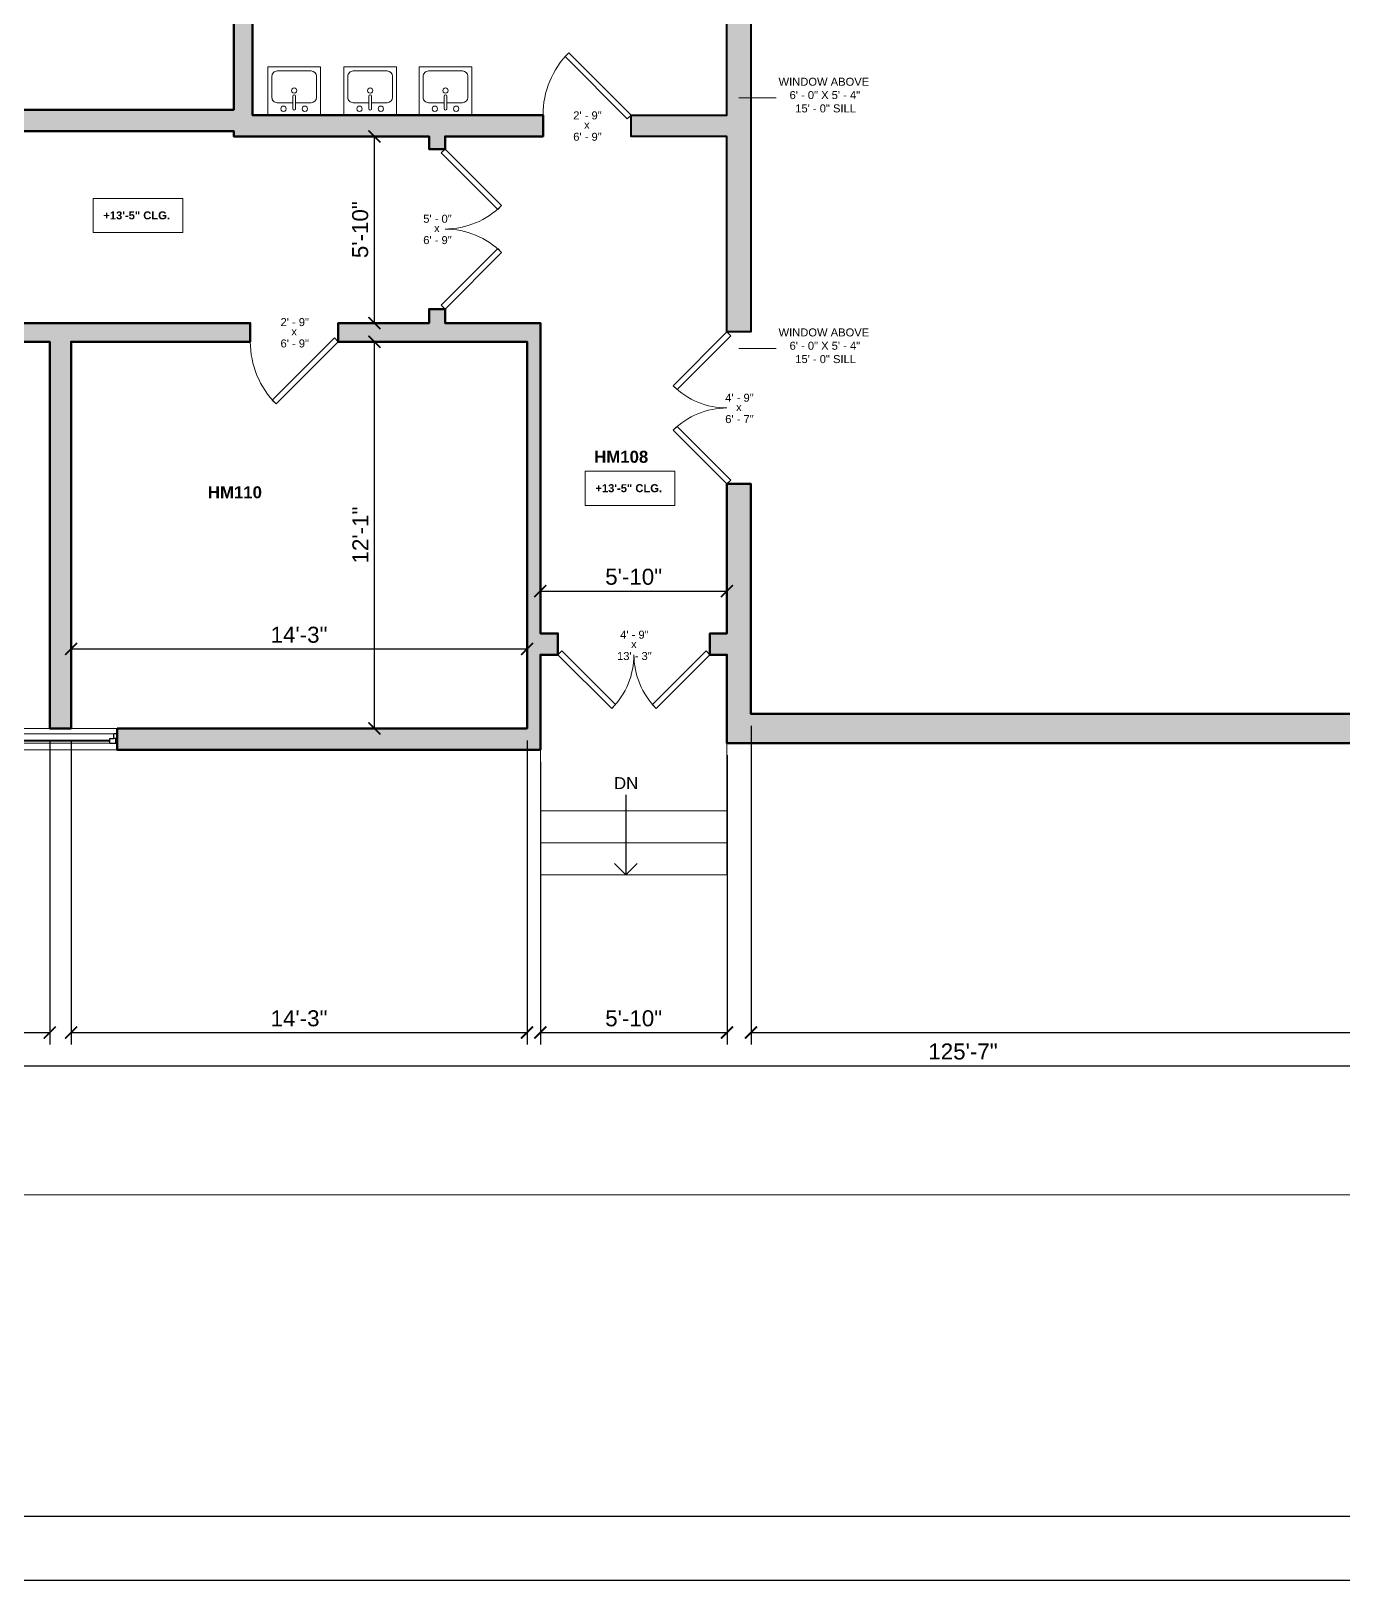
# Model space of a CAD drawing. Header units: inches. Extents: x -2078 to 106214, y -964 to 6385.
# Drawn here: x 73226 to 73718, y 2929 to 3510 of the extents above; entities that cross this region are included whole.
import ezdxf

# ---------------------------------------------------------------- set-up
doc = ezdxf.new("R2010")
doc.units = ezdxf.units.IN
doc.header["$MEASUREMENT"] = 0
for name, color, linetype, lineweight in [('A-ANNO', 2, 'Continuous', 5), ('A-ANNO-DIMS', 1, 'Continuous', 9), ('A-DETAIL-2', 20, 'Continuous', 25), ('A-DOOR', 1, 'Continuous', 18), ('A-FIXT', 150, 'Continuous', 9), ('A-FLOR', 6, 'Continuous', 18), ('A-GLAZ', 2, 'Continuous', 30), ('A-WALL', 3, 'Continuous', 40), ('A-WINDOWS', 2, 'Continuous', 18)]:
    doc.layers.add(name, color=color, linetype=linetype, lineweight=lineweight)
doc.layers.add('A-HATCH', color=9, linetype='Continuous')
doc.layers.add('A-TB', color=7, linetype='Continuous')
doc.styles.add('Arial', font='arial.ttf')
doc.styles.add('Arial_1', font='arial.ttf', dxfattribs={"height": 0.0625})
doc.styles.add('Arial_2', font='arial.ttf', dxfattribs={"height": 3})
doc.styles.add('Arial_B', font='arialbd.ttf', dxfattribs={"height": 4.5})
doc.styles.add('Arial_B_1', font='arialbd.ttf', dxfattribs={"height": 3})
doc.styles.add('JC', font='arial.ttf', dxfattribs={"height": 0.125})
doc.dimstyles.new('JC-DIMS', dxfattribs={"dimtxt": 0.125, "dimasz": 0.09375, "dimexe": 0.09375, "dimexo": 0.09375, "dimgap": 0.046875, "dimtad": 1, "dimdec": 1, "dimzin": 0, "dimdsep": 46, "dimlunit": 4, "dimtxsty": 'JC', "dimblk": 'ARCHTICK', "dimcen": 0.09, "dimclrd": 1, "dimclre": 1, "dimclrt": 256, "dimadec": 0, "dimazin": 0, "dimtfac": 1, "dimtdec": 1, "dimtofl": 0, "dimtmove": 1, "dimatfit": 3, "dimfxl": 1, "dimtolj": 1, "dimtzin": 0, "dimarcsym": 0})

# ---------------------------------------------------------------- blocks, each defined once
blk = doc.blocks.new('JC_DOUBLE DOOR - DOUBLE DOOR-1454685-EXISTING FLOOR PLAN _HAMILTON GYM_')
at = {"layer": 'A-DOOR', "lineweight": 30}
for p, q in [((-28.5, 4), (-8.35, 24.15)), ((-8.35, 24.15), (-6.93, 22.74)), ((8.35, 24.15), (6.93, 22.74)), ((28.5, 4), (8.35, 24.15)), ((-6.93, 22.74), (-27.09, 2.59)), ((6.93, 22.74), (27.09, 2.59)), ((-27.09, 2.59), (-28.5, 4)), ((27.09, 2.59), (28.5, 4))]:
    blk.add_line(p, q, dxfattribs=at)
at = {"layer": 'A-DOOR', "lineweight": 9}
for centre, start, end in [((-28.5, 4), 360, 45), ((28.5, 4), 135, 180)]:
    blk.add_arc(centre, 28.5, start, end, dxfattribs=at)
blk = doc.blocks.new('JC_DOUBLE DOOR - DOUBLE DOOR-1488178-EXISTING FLOOR PLAN _HAMILTON GYM_')
at = {"layer": 'A-DOOR', "lineweight": 30}
for p, q in [((-28.5, 4.5), (-8.35, 24.65)), ((-6.93, 23.24), (-27.09, 3.09)), ((-8.35, 24.65), (-6.93, 23.24)), ((8.35, 24.65), (6.93, 23.24)), ((6.93, 23.24), (27.09, 3.09)), ((28.5, 4.5), (8.35, 24.65)), ((-27.09, 3.09), (-28.5, 4.5)), ((27.09, 3.09), (28.5, 4.5))]:
    blk.add_line(p, q, dxfattribs=at)
at = {"layer": 'A-DOOR', "lineweight": 9}
for centre, start, end in [((-28.5, 4.5), 360, 45), ((28.5, 4.5), 135, 180)]:
    blk.add_arc(centre, 28.5, start, end, dxfattribs=at)
blk = doc.blocks.new('JC_DOOR_SINGLE PANEL - SINGLE DOOR-1455489-EXISTING FLOOR PLAN _HAMILTON GYM_')
at = {"layer": 'A-DOOR', "lineweight": 30}
for p, q in [((-8.25, -25.42), (15.09, -2.09)), ((16.5, -3.5), (-6.83, -26.83)), ((15.09, -2.09), (16.5, -3.5)), ((-6.83, -26.83), (-8.25, -25.42))]:
    blk.add_line(p, q, dxfattribs=at)
at = {"layer": 'A-DOOR', "lineweight": 9}
blk.add_arc((16.5, -3.5), 33, 180, 225, dxfattribs=at)
blk = doc.blocks.new('JC_DOOR_SINGLE PANEL - SINGLE DOOR-1455605-EXISTING FLOOR PLAN _HAMILTON GYM_')
at = {"layer": 'A-DOOR', "lineweight": 30}
for p, q in [((-6.83, 27.33), (-8.25, 25.92)), ((-8.25, 25.92), (15.09, 2.59)), ((16.5, 4), (-6.83, 27.33)), ((15.09, 2.59), (16.5, 4))]:
    blk.add_line(p, q, dxfattribs=at)
at = {"layer": 'A-DOOR', "lineweight": 9}
blk.add_arc((16.5, 4), 33, 135, 180, dxfattribs=at)
blk = doc.blocks.new('JC_DOUBLE DOOR - DOUBLE DOOR-1471685-EXISTING FLOOR PLAN _HAMILTON GYM_')
at = {"layer": 'A-DOOR', "lineweight": 30}
for p, q in [((-30, 3), (-8.79, 24.21)), ((-8.79, 24.21), (-7.37, 22.8)), ((8.79, 24.21), (7.37, 22.8)), ((30, 3), (8.79, 24.21)), ((-7.37, 22.8), (-28.59, 1.59)), ((7.37, 22.8), (28.59, 1.59)), ((-28.59, 1.59), (-30, 3)), ((28.59, 1.59), (30, 3))]:
    blk.add_line(p, q, dxfattribs=at)
at = {"layer": 'A-DOOR', "lineweight": 9}
for centre, start, end in [((-30, 3), 360, 45), ((30, 3), 135, 180)]:
    blk.add_arc(centre, 30, start, end, dxfattribs=at)
blk = doc.blocks.new('JC_KITCHEN SINK - SINK-V3-EXISTING FLOOR PLAN _HAMILTON GYM_')
at = {"layer": 'A-FIXT'}
for p, q in [((10.48, 9.04), (-9.25, 9.04)), ((-9.25, 9.04), (-9.25, -8.86)), ((0.12, 6.79), (0.12, 2.09)), ((1.12, 6.79), (1.12, 2.09)), ((10.48, -8.86), (10.48, 9.04)), ((-7.75, 2.54), (-7.75, -5.36)), ((0.12, 4.54), (-5.75, 4.54)), ((6.98, 4.54), (1.12, 4.54)), ((8.98, -5.36), (8.98, 2.54)), ((-9.25, -8.86), (10.48, -8.86)), ((-5.75, -7.36), (6.98, -7.36))]:
    blk.add_line(p, q, dxfattribs=at)
for centre, radius, start, end in [((-3.38, 6.79), 1, 360, 180), ((-3.38, 6.79), 1, 180, 0), ((0.62, 6.79), 0.5, 360, 180), ((4.62, 6.79), 1, 360, 180), ((4.62, 6.79), 1, 180, 360), ((-5.75, 2.54), 2, 90, 180), ((0.62, 0), 1, 360, 180), ((0.62, 0), 1, 180, 0), ((0.62, 2.09), 0.5, 180, 0), ((6.98, 2.54), 2, 360, 90), ((-5.75, -5.36), 2, 180, 270), ((6.98, -5.36), 2, 270, 0)]:
    blk.add_arc(centre, radius, start, end, dxfattribs=at)
blk = doc.blocks.new('JC_FIXED WINDOW - MUNTIN - FIXED WINDOW-1485963-EXISTING FLOOR PLAN _HAMILTON GYM_')
at = {"layer": 'A-GLAZ'}
for p, q in [((-22.5, 4), (-22.5, -4)), ((-19.75, 1.5), (-22.5, 1.5)), ((-22, 1.5), (-22, -0.25)), ((-19.75, 1.5), (-19.75, -0.25)), ((19.75, 1.5), (22.5, 1.5)), ((19.75, 1.5), (19.75, -0.25)), ((22, 1.5), (22, -0.25)), ((22.5, 4), (22.5, -4)), ((-22.5, -2), (-21.25, -2)), ((-22, -0.25), (-21.25, -0.25)), ((-19.75, -0.25), (-21.25, -0.25)), ((-21.25, -0.25), (-21.25, -2)), ((19.75, -0.25), (22, -0.25)), ((21.25, -0.25), (21.25, -2)), ((21.25, -2), (22.5, -2))]:
    blk.add_line(p, q, dxfattribs=at)
at = {"layer": 'A-GLAZ', "lineweight": 9}
for p, q in [((19.75, 1.5), (-19.75, 1.5)), ((21.25, -2), (-21.25, -2))]:
    blk.add_line(p, q, dxfattribs=at)
at = {"layer": 'A-GLAZ', "lineweight": 40}
blk.add_line((-19.75, 0.625), (19.75, 0.625), dxfattribs=at)
at = {"layer": 'A-WINDOWS'}
for p, q in [((22.5, 4), (-22.5, 4)), ((-22.5, -4), (22.5, -4))]:
    blk.add_line(p, q, dxfattribs=at)
blk = doc.blocks.new('_ArchTick')
at = {"color": 0, "linetype": 'ByBlock', "const_width": 0.15}
blk.add_lwpolyline([(-0.5, -0.5), (0.5, 0.5)], dxfattribs=at)
blk = doc.blocks.new('*D2757')
at = {"layer": 'A-ANNO-DIMS', "color": 1, "lineweight": -2, "transparency": 16777216}
for p, q in [((73416.86, 3299.51), (73486.86, 3299.51)), ((73416.86, 3299.25), (73416.86, 3295.01)), ((73486.86, 3299.25), (73486.86, 3295.01))]:
    blk.add_line(p, q, dxfattribs=at)
at = {"layer": 'Defpoints', "color": 0, "transparency": 16777216}
for p in [(73416.86, 3303.75), (73486.86, 3303.75), (73486.86, 3299.51)]:
    blk.add_point(p, dxfattribs=at)
at = {"layer": 'A-ANNO-DIMS', "color": 1, "lineweight": -2, "transparency": 16777216, "xscale": 4.5, "yscale": 4.5, "zscale": 4.5, "rotation": 180}
blk.add_blockref('_ArchTick', (73416.86, 3299.51), dxfattribs=at)
at = {"layer": 'A-ANNO-DIMS', "color": 1, "lineweight": -2, "transparency": 16777216, "xscale": 4.5, "yscale": 4.5, "zscale": 4.5}
blk.add_blockref('_ArchTick', (73486.86, 3299.51), dxfattribs=at)
at = {"layer": 'A-ANNO-DIMS', "color": 2, "transparency": 16777216, "insert": (73451.86, 3304.82), "char_height": 6, "width": 0.4874, "attachment_point": 5, "style": 'JC'}
blk.add_mtext('\\A1;5\'-10"', dxfattribs=at)
blk = doc.blocks.new('JC- existing door Tag_quad - JC- existing door Tag_quad-839775-EXISTING FLOOR PLAN _HAMILTON GYM_')
at = {"layer": 'A-ANNO', "insert": (-0.023, 0.038), "char_height": 0.0625, "width": 0.0505, "attachment_point": 1, "style": 'Arial_1', "bg_fill": 3, "box_fill_scale": 1.25, "bg_fill_color": 256, "bg_fill_true_color": 13158600, "bg_fill_transparency": 0}
blk.add_mtext('x', dxfattribs=at)
blk = doc.blocks.new('*D2759')
at = {"layer": 'A-ANNO-DIMS', "color": 1, "lineweight": -2, "transparency": 16777216}
for p, q in [((73354.62, 3248), (73354.62, 3393)), ((73354.88, 3393), (73359.12, 3393)), ((73354.88, 3248), (73359.12, 3248))]:
    blk.add_line(p, q, dxfattribs=at)
at = {"layer": 'Defpoints', "color": 0, "transparency": 16777216}
for p in [(73350.38, 3393), (73354.62, 3393), (73350.38, 3248)]:
    blk.add_point(p, dxfattribs=at)
at = {"layer": 'A-ANNO-DIMS', "color": 1, "lineweight": -2, "transparency": 16777216, "xscale": 4.5, "yscale": 4.5, "zscale": 4.5}
for p, rotation in [((73354.62, 3393), 90), ((73354.62, 3248), 270)]:
    blk.add_blockref('_ArchTick', p, dxfattribs=dict(at, rotation=rotation))
at = {"layer": 'A-ANNO-DIMS', "color": 2, "transparency": 16777216, "insert": (73349.36, 3320.5), "char_height": 6, "width": 0.4874, "attachment_point": 5, "rotation": 90, "style": 'JC'}
blk.add_mtext('\\A1;12\'-1"', dxfattribs=at)
blk = doc.blocks.new('*D2760')
at = {"layer": 'A-ANNO-DIMS', "color": 1, "lineweight": -2, "transparency": 16777216}
for p, q in [((73354.62, 3400), (73354.62, 3470)), ((73354.88, 3470), (73359.12, 3470)), ((73354.88, 3400), (73359.12, 3400))]:
    blk.add_line(p, q, dxfattribs=at)
at = {"layer": 'Defpoints', "color": 0, "transparency": 16777216}
for p in [(73350.38, 3470), (73354.62, 3470), (73350.38, 3400)]:
    blk.add_point(p, dxfattribs=at)
at = {"layer": 'A-ANNO-DIMS', "color": 1, "lineweight": -2, "transparency": 16777216, "xscale": 4.5, "yscale": 4.5, "zscale": 4.5}
for p, rotation in [((73354.62, 3470), 90), ((73354.62, 3400), 270)]:
    blk.add_blockref('_ArchTick', p, dxfattribs=dict(at, rotation=rotation))
at = {"layer": 'A-ANNO-DIMS', "color": 2, "transparency": 16777216, "insert": (73349.31, 3435), "char_height": 6, "width": 0.4874, "attachment_point": 5, "rotation": 90, "style": 'JC'}
blk.add_mtext('\\A1;5\'-10"', dxfattribs=at)
blk = doc.blocks.new('*D2755')
at = {"layer": 'A-ANNO-DIMS', "color": 1, "lineweight": -2, "transparency": 16777216}
for p, q in [((73495.86, 3248.9), (73495.86, 3129.44)), ((74199.61, 3248.9), (74199.61, 3129.44)), ((73495.86, 3133.94), (74199.61, 3133.94))]:
    blk.add_line(p, q, dxfattribs=at)
at = {"layer": 'Defpoints', "color": 0, "transparency": 16777216}
for p in [(73495.86, 3253.4), (74199.61, 3253.4), (74199.61, 3133.94)]:
    blk.add_point(p, dxfattribs=at)
at = {"layer": 'A-ANNO-DIMS', "color": 1, "lineweight": -2, "transparency": 16777216, "xscale": 4.5, "yscale": 4.5, "zscale": 4.5, "rotation": 180}
blk.add_blockref('_ArchTick', (73495.86, 3133.94), dxfattribs=at)
at = {"layer": 'A-ANNO-DIMS', "color": 1, "lineweight": -2, "transparency": 16777216, "xscale": 4.5, "yscale": 4.5, "zscale": 4.5}
blk.add_blockref('_ArchTick', (74199.61, 3133.94), dxfattribs=at)
at = {"layer": 'A-ANNO-DIMS', "color": 2, "transparency": 16777216, "insert": (73847.73, 3139.25), "char_height": 6, "width": 0.4874, "attachment_point": 5, "style": 'JC'}
blk.add_mtext('\\A1;58\'-8"', dxfattribs=at)
blk = doc.blocks.new('*D2756')
at = {"layer": 'A-ANNO-DIMS', "color": 1, "lineweight": -2, "transparency": 16777216}
for p, q in [((73416.86, 3235.5), (73416.86, 3129.44)), ((73486.86, 3237.9), (73486.86, 3129.44)), ((73416.86, 3133.94), (73486.86, 3133.94))]:
    blk.add_line(p, q, dxfattribs=at)
at = {"layer": 'Defpoints', "color": 0, "transparency": 16777216}
for p in [(73486.86, 3242.4), (73416.86, 3240), (73486.86, 3133.94)]:
    blk.add_point(p, dxfattribs=at)
at = {"layer": 'A-ANNO-DIMS', "color": 1, "lineweight": -2, "transparency": 16777216, "xscale": 4.5, "yscale": 4.5, "zscale": 4.5, "rotation": 180}
blk.add_blockref('_ArchTick', (73416.86, 3133.94), dxfattribs=at)
at = {"layer": 'A-ANNO-DIMS', "color": 1, "lineweight": -2, "transparency": 16777216, "xscale": 4.5, "yscale": 4.5, "zscale": 4.5}
blk.add_blockref('_ArchTick', (73486.86, 3133.94), dxfattribs=at)
at = {"layer": 'A-ANNO-DIMS', "color": 2, "transparency": 16777216, "insert": (73451.86, 3139.25), "char_height": 6, "width": 0.4874, "attachment_point": 5, "style": 'JC'}
blk.add_mtext('\\A1;5\'-10"', dxfattribs=at)
blk = doc.blocks.new('*D2726')
at = {"layer": 'A-ANNO-DIMS', "color": 1, "lineweight": -2, "transparency": 16777216}
for p, q in [((73240.86, 3243.5), (73240.86, 3129.44)), ((73411.86, 3243.5), (73411.86, 3129.44)), ((73240.86, 3133.94), (73411.86, 3133.94))]:
    blk.add_line(p, q, dxfattribs=at)
at = {"layer": 'Defpoints', "color": 0, "transparency": 16777216}
for p in [(73240.86, 3248), (73411.86, 3248), (73411.86, 3133.94)]:
    blk.add_point(p, dxfattribs=at)
at = {"layer": 'A-ANNO-DIMS', "color": 1, "lineweight": -2, "transparency": 16777216, "xscale": 4.5, "yscale": 4.5, "zscale": 4.5, "rotation": 180}
blk.add_blockref('_ArchTick', (73240.86, 3133.94), dxfattribs=at)
at = {"layer": 'A-ANNO-DIMS', "color": 1, "lineweight": -2, "transparency": 16777216, "xscale": 4.5, "yscale": 4.5, "zscale": 4.5}
blk.add_blockref('_ArchTick', (73411.86, 3133.94), dxfattribs=at)
at = {"layer": 'A-ANNO-DIMS', "color": 2, "transparency": 16777216, "insert": (73326.36, 3139.25), "char_height": 6, "width": 0.4874, "attachment_point": 5, "style": 'JC'}
blk.add_mtext('\\A1;14\'-3"', dxfattribs=at)
blk = doc.blocks.new('*D2727')
at = {"layer": 'A-ANNO-DIMS', "color": 1, "lineweight": -2, "transparency": 16777216}
for p, q in [((73125.86, 3395.5), (73125.86, 3129.44)), ((73232.86, 3243.5), (73232.86, 3129.44)), ((73125.86, 3133.94), (73232.86, 3133.94))]:
    blk.add_line(p, q, dxfattribs=at)
at = {"layer": 'Defpoints', "color": 0, "transparency": 16777216}
for p in [(73125.86, 3400), (73232.86, 3248), (73232.86, 3133.94)]:
    blk.add_point(p, dxfattribs=at)
at = {"layer": 'A-ANNO-DIMS', "color": 1, "lineweight": -2, "transparency": 16777216, "xscale": 4.5, "yscale": 4.5, "zscale": 4.5, "rotation": 180}
blk.add_blockref('_ArchTick', (73125.86, 3133.94), dxfattribs=at)
at = {"layer": 'A-ANNO-DIMS', "color": 1, "lineweight": -2, "transparency": 16777216, "xscale": 4.5, "yscale": 4.5, "zscale": 4.5}
blk.add_blockref('_ArchTick', (73232.86, 3133.94), dxfattribs=at)
at = {"layer": 'A-ANNO-DIMS', "color": 2, "transparency": 16777216, "insert": (73179.36, 3139.25), "char_height": 6, "width": 0.4874, "attachment_point": 5, "style": 'JC'}
blk.add_mtext('\\A1;8\'-11"', dxfattribs=at)
blk = doc.blocks.new('*D2728')
at = {"layer": 'A-ANNO-DIMS', "color": 1, "lineweight": -2, "transparency": 16777216}
for p, q in [((74328.86, 3251.65), (74328.86, 3116.99)), ((72821.86, 3235.5), (72821.86, 3116.99)), ((72821.86, 3121.49), (74328.86, 3121.49))]:
    blk.add_line(p, q, dxfattribs=at)
at = {"layer": 'Defpoints', "color": 0, "transparency": 16777216}
for p in [(74328.86, 3256.15), (72821.86, 3240), (74328.86, 3121.49)]:
    blk.add_point(p, dxfattribs=at)
at = {"layer": 'A-ANNO-DIMS', "color": 1, "lineweight": -2, "transparency": 16777216, "xscale": 4.5, "yscale": 4.5, "zscale": 4.5, "rotation": 180}
blk.add_blockref('_ArchTick', (72821.86, 3121.49), dxfattribs=at)
at = {"layer": 'A-ANNO-DIMS', "color": 1, "lineweight": -2, "transparency": 16777216, "xscale": 4.5, "yscale": 4.5, "zscale": 4.5}
blk.add_blockref('_ArchTick', (74328.86, 3121.49), dxfattribs=at)
at = {"layer": 'A-ANNO-DIMS', "color": 2, "transparency": 16777216, "insert": (73575.36, 3126.8), "char_height": 6, "width": 0.5739, "attachment_point": 5, "style": 'JC'}
blk.add_mtext('\\A1;125\'-7"', dxfattribs=at)
blk = doc.blocks.new('*D2737')
at = {"layer": 'A-ANNO-DIMS', "color": 1, "lineweight": -2, "transparency": 16777216}
for p, q in [((73240.86, 3277.77), (73411.86, 3277.77)), ((73240.86, 3277.51), (73240.86, 3273.27)), ((73411.86, 3277.51), (73411.86, 3273.27))]:
    blk.add_line(p, q, dxfattribs=at)
at = {"layer": 'Defpoints', "color": 0, "transparency": 16777216}
for p in [(73240.86, 3282.01), (73411.86, 3282.01), (73411.86, 3277.77)]:
    blk.add_point(p, dxfattribs=at)
at = {"layer": 'A-ANNO-DIMS', "color": 1, "lineweight": -2, "transparency": 16777216, "xscale": 4.5, "yscale": 4.5, "zscale": 4.5, "rotation": 180}
blk.add_blockref('_ArchTick', (73240.86, 3277.77), dxfattribs=at)
at = {"layer": 'A-ANNO-DIMS', "color": 1, "lineweight": -2, "transparency": 16777216, "xscale": 4.5, "yscale": 4.5, "zscale": 4.5}
blk.add_blockref('_ArchTick', (73411.86, 3277.77), dxfattribs=at)
at = {"layer": 'A-ANNO-DIMS', "color": 2, "transparency": 16777216, "insert": (73326.36, 3283.08), "char_height": 6, "width": 0.4874, "attachment_point": 5, "style": 'JC'}
blk.add_mtext('\\A1;14\'-3"', dxfattribs=at)
blk = doc.blocks.new('JC_TB_48x36 - JC_TB_4836-1441736-Floor Plans')
at = {"layer": 'A-TB'}
for p, q in [((0.747, -11.488), (47.497, -11.488)), ((-0.003, -11.988), (47.997, -11.988))]:
    blk.add_line(p, q, dxfattribs=at)

msp = doc.modelspace()

# ---------------------------------------------------------------- linework, layer by layer
at = {"layer": 'A-ANNO', "lineweight": 9}
for p, q in [((73505.318, 3484.484), (73491.318, 3484.484)), ((73505.318, 3390.484), (73491.318, 3390.484))]:
    msp.add_line(p, q, dxfattribs=at)
at = {"layer": 'A-ANNO', "flags": 128}
for points in [[(73249.127, 3446.704), (73282.81, 3446.704), (73282.81, 3433.902), (73249.127, 3433.902)], [(73433.671, 3344.409), (73467.355, 3344.409), (73467.355, 3331.608), (73433.671, 3331.608)]]:
    msp.add_lwpolyline(points, close=True, dxfattribs=at)
at = {"layer": 'A-DETAIL-2'}
for p, q in [((73448.942, 3223.053), (73448.942, 3193.055)), ((73448.942, 3193.055), (73444.699, 3197.298)), ((73448.942, 3193.055), (73453.184, 3197.298))]:
    msp.add_line(p, q, dxfattribs=at)
at = {"layer": 'A-FLOR'}
for p, q in [((73486.858, 3193.055), (73486.858, 3242.401)), ((73416.858, 3240.001), (73416.858, 3193.055)), ((73416.858, 3217.146), (73486.858, 3217.146)), ((73416.858, 3205.055), (73486.858, 3205.055)), ((73416.858, 3193.055), (73486.858, 3193.055))]:
    msp.add_line(p, q, dxfattribs=at)

# ---------------------------------------------------------------- block references
at = {"layer": 'A-FIXT', "rotation": 180}
for p in [(73325.166, 3487.146), (73353.666, 3487.146), (73381.916, 3487.146)]:
    msp.add_blockref('JC_KITCHEN SINK - SINK-V3-EXISTING FLOOR PLAN _HAMILTON GYM_', p, dxfattribs=at)
at = {"layer": 'A-WINDOWS', "rotation": 180}
msp.add_blockref('JC_FIXED WINDOW - MUNTIN - FIXED WINDOW-1485963-EXISTING FLOOR PLAN _HAMILTON GYM_', (73235.608, 3244.001), dxfattribs=at)

# ---------------------------------------------------------------- texts
at = {"layer": 'A-ANNO', "attachment_point": 1}
for s, insert, char_height, width, style in [('WINDOW ABOVE', (73506.195, 3491.976), 3, 43.4805, 'Arial_2'), ('6\' - 0" X 5\' - 4"', (73510.32, 3486.976), 3, 33.4815, 'Arial_2'), ('15\' - 0" SILL', (73512.445, 3481.976), 3, 28.482, 'Arial_2'), ('+13\'-5" CLG.', (73252.967, 3441.864), 3, 31.3605, 'Arial_B_1'), ('WINDOW ABOVE', (73506.195, 3397.976), 3, 43.4805, 'Arial_2'), ('6\' - 0" X 5\' - 4"', (73510.32, 3392.976), 3, 33.4815, 'Arial_2'), ('15\' - 0" SILL', (73512.445, 3387.976), 3, 28.482, 'Arial_2'), ('HM108', (73437.053, 3352.098), 4.5, 32.5725, 'Arial_B'), ('HM110', (73292.183, 3338.777), 4.5, 30.603, 'Arial_B'), ('+13\'-5" CLG.', (73437.511, 3339.569), 3, 31.3605, 'Arial_B_1'), ('DN', (73444.486, 3229.714), 4.5, 11.211, 'Arial')]:
    msp.add_mtext(s, dxfattribs=dict(at, insert=insert, char_height=char_height, width=width, style=style))
at = {"layer": 'A-ANNO', "char_height": 3, "attachment_point": 1, "style": 'Arial_2', "bg_fill": 3, "box_fill_scale": 1.25, "bg_fill_color": 256, "bg_fill_true_color": 13158600, "bg_fill_transparency": 0}
for s, insert, width in [('2\' - 9"', (73429.193, 3479.354), 13.4835), ('6\' - 9"', (73429.193, 3471.343), 13.4835), ('5\' - 0"', (73372.943, 3440.604), 13.4835), ('6\' - 9"', (73372.943, 3432.593), 13.4835), ('2\' - 9"', (73319.42, 3401.854), 13.4835), ('6\' - 9"', (73319.42, 3393.843), 13.4835), ('4\' - 9"', (73486.193, 3373.491), 13.4835), ('6\' - 7"', (73486.193, 3365.48), 13.4835), ('4\' - 9"', (73446.8, 3284.642), 13.4835), ('13\' - 3"', (73445.619, 3276.631), 16.362)]:
    msp.add_mtext(s, dxfattribs=dict(at, insert=insert, width=width))

# ---------------------------------------------------------------- dimensions: what is measured, and where the dimension line sits
at = {"layer": 'A-ANNO-DIMS'}
for base, p1, p2, picture, middle in [((73354.619, 3470.001), (73350.377, 3400.001), (73350.377, 3470.001), '*D2760', (73349.306, 3435.001)), ((73354.619, 3393.001), (73350.377, 3248.001), (73350.377, 3393.001), '*D2759', (73349.357, 3320.501))]:
    dim = msp.add_linear_dim(base=base, p1=p1, p2=p2, angle=90, dimstyle='JC-DIMS', override={"dimclrt": 2}, dxfattribs=at)
    dim.commit()
    dim.dimension.update_dxf_attribs({"geometry": picture, "text_midpoint": middle})
for base, p1, p2, picture, middle in [((73232.858, 3133.936), (73125.858, 3400.001), (73232.858, 3248.001), '*D2727', (73179.358, 3139.249)), ((73486.858, 3299.509), (73416.858, 3303.751), (73486.858, 3303.751), '*D2757', (73451.858, 3304.822)), ((73411.858, 3277.767), (73240.858, 3282.01), (73411.858, 3282.01), '*D2737', (73326.358, 3283.083)), ((74328.858, 3121.485), (72821.858, 3240.001), (74328.858, 3256.151), '*D2728', (73575.358, 3126.799)), ((74199.607631193, 3133.935840483), (73495.857631193, 3253.401195407), (74199.607631193, 3253.401195407), '*D2755', (73847.732631193, 3139.249278409)), ((73411.858, 3133.936), (73240.858, 3248.001), (73411.858, 3248.001), '*D2726', (73326.358, 3139.251)), ((73486.858, 3133.936), (73416.858, 3240.001), (73486.858, 3242.401), '*D2756', (73451.858, 3139.249))]:
    dim = msp.add_linear_dim(base=base, p1=p1, p2=p2, dimstyle='JC-DIMS', override={"dimclrt": 2}, dxfattribs=at)
    dim.commit()
    dim.dimension.update_dxf_attribs({"geometry": picture, "text_midpoint": middle})

# ---------------------------------------------------------------- next in the draw order: hatches: boundary and pattern name
at = {"layer": 'A-HATCH'}
h = msp.add_hatch(color=256, dxfattribs=at)
h.dxf.hatch_style = 1
h.paths.add_polyline_path([(74328.858, 4376.984), (74328.858, 4383.984), (74207.687, 4383.984), (74207.687, 4397.777), (74191.187, 4397.777), (74191.187, 4386.777), (74197.687, 4386.777), (74197.687, 4376.984), (74307.858, 4376.984), (74307.858, 3265.151), (74199.608, 3265.151), (74199.608, 3253.401), (74192.108, 3253.401), (74192.108, 3242.401), (74209.608, 3242.401), (74209.608, 3256.151), (74328.858, 3256.151)])
h.paths.add_polyline_path([(74134.187, 4397.777), (73485.687, 4397.777), (73485.687, 4386.777), (73486.858, 4386.777), (73486.858, 4377.777), (73496.858, 4377.777), (73496.858, 4386.777), (74134.187, 4386.777)])
h.paths.add_polyline_path([(73497.687, 4420.127), (73489.242, 4420.127), (73489.242, 4410.127), (73497.687, 4410.127)])
h.paths.add_polyline_path([(73448.242, 4420.127), (73441.242, 4420.127), (73441.242, 4407.127), (73448.242, 4407.127)])
h.paths.add_polyline_path([(73400.242, 4420.127), (73392.242, 4420.127), (73392.242, 4407.127), (73400.242, 4407.127)])
h.paths.add_polyline_path([(73351.242, 4420.127), (73345.242, 4420.127), (73345.242, 4407.127), (73351.242, 4407.127)])
h.paths.add_polyline_path([(73304.242, 4420.127), (73297.242, 4420.127), (73297.242, 4407.127), (73304.242, 4407.127)])
h.paths.add_polyline_path([(73256.242, 4420.127), (73249.242, 4420.127), (73249.242, 4407.127), (73256.242, 4407.127)])
h.paths.add_polyline_path([(73208.242, 4420.127), (73201.242, 4420.127), (73201.242, 4407.127), (73208.242, 4407.127)])
h.paths.add_polyline_path([(73160.242, 4420.127), (73152.242, 4420.127), (73152.242, 4407.127), (73160.242, 4407.127)])
h.paths.add_polyline_path([(73111.242, 4420.127), (73105.242, 4420.127), (73105.242, 4407.127), (73111.242, 4407.127)])
h.paths.add_polyline_path([(73064.242, 4420.127), (72862.687, 4420.127), (72862.687, 4407.127), (73057.242, 4407.127), (73057.242, 4402.328), (73063.242, 4402.328), (73063.242, 4407.127), (73064.242, 4407.127)])
h.paths.add_polyline_path([(73063.242, 4330.328), (73057.242, 4330.328), (73057.242, 4327.627), (73063.242, 4327.627)])
h.paths.add_polyline_path([(72907.575, 4232.127), (73207.382, 4232.127), (73207.382, 4220.127), (73235.382, 4220.127), (73235.382, 4241.127), (73063.242, 4241.127), (73063.242, 4255.627), (73057.242, 4255.627), (73057.242, 4241.127), (72857.682, 4241.127), (72857.682, 4192.698), (72857.682, 4120.377), (72870.682, 4120.377), (72870.682, 4192.698), (72907.575, 4192.698)])
h.paths.add_polyline_path([(73496.858, 4319.777), (73486.858, 4319.777), (73486.858, 4312.277), (73496.858, 4312.277)])
h.paths.add_polyline_path([(73496.858, 4254.277), (73486.858, 4254.277), (73486.858, 4241.127), (73343.637, 4241.127), (73343.637, 4235.127), (73346.887, 4235.127), (73346.887, 4205.127), (73352.887, 4205.127), (73352.887, 4235.127), (73486.858, 4235.127), (73486.858, 4164.127), (73308.858, 4164.127), (73308.858, 4235.127), (73311.637, 4235.127), (73311.637, 4241.127), (73295.608, 4241.127), (73295.608, 4220.127), (73299.858, 4220.127), (73299.858, 3824.006), (73298.269, 3824.006), (73298.269, 3814.006), (73299.858, 3814.006), (73299.858, 3813.127), (73301.858, 3813.127), (73301.858, 3802.148), (73308.858, 3802.148), (73308.858, 3813.127), (73486.858, 3813.127), (73486.858, 3810.709), (73495.858, 3810.709), (73495.858, 3838.209), (73486.858, 3838.209), (73486.858, 3820.127), (73308.858, 3820.127), (73308.858, 3981.127), (73363.858, 3981.127), (73363.858, 3987.127), (73308.858, 3987.127), (73308.858, 4158.127), (73486.858, 4158.127), (73486.858, 3987.127), (73399.858, 3987.127), (73399.858, 3981.127), (73486.858, 3981.127), (73486.858, 3874.209), (73495.858, 3874.209), (73495.858, 4190.277), (73496.858, 4190.277)])
h.paths.add_polyline_path([(72870.682, 4078.377), (72857.682, 4078.377), (72857.682, 4072.377), (72870.682, 4072.377)])
h.paths.add_polyline_path([(72870.682, 4030.377), (72857.682, 4030.377), (72857.682, 4023.487), (72870.682, 4023.487)])
h.paths.add_polyline_path([(72870.682, 3981.487), (72857.682, 3981.487), (72857.682, 3976.487), (72870.682, 3976.487)])
h.paths.add_polyline_path([(72870.682, 3934.487), (72857.682, 3934.487), (72857.682, 3928.487), (72870.682, 3928.487)])
h.paths.add_polyline_path([(72870.682, 3886.487), (72857.682, 3886.487), (72857.682, 3814.006), (73217.4, 3814.006), (73217.4, 3747.588), (73301.858, 3747.588), (73301.858, 3558.323), (73308.858, 3558.323), (73308.858, 3588.127), (73486.858, 3588.127), (73486.858, 3478.001), (73450.858, 3478.001), (73450.858, 3470.001), (73486.858, 3470.001), (73486.858, 3396.638), (73495.858, 3396.638), (73495.858, 3774.709), (73486.858, 3774.709), (73486.858, 3662.127), (73456.529, 3662.127), (73456.529, 3663.127), (73436.582, 3663.127), (73436.582, 3657.127), (73486.858, 3657.127), (73486.858, 3599.127), (73395.858, 3599.127), (73395.858, 3657.127), (73404.582, 3657.127), (73404.582, 3663.127), (73395.858, 3663.127), (73395.858, 3711.323), (73390.858, 3711.323), (73390.858, 3634.823), (73390.858, 3631.823), (73390.858, 3599.127), (73353.401, 3599.127), (73353.401, 3631.823), (73353.401, 3634.823), (73347.401, 3634.823), (73347.401, 3631.823), (73347.401, 3599.127), (73308.858, 3599.127), (73308.858, 3631.823), (73308.858, 3634.823), (73308.858, 3766.148), (73301.858, 3766.148), (73301.858, 3754.588), (73225.4, 3754.588), (73225.4, 3814.006), (73226.269, 3814.006), (73226.269, 3824.006), (72870.682, 3824.006)])
h.paths.add_polyline_path([(72870.682, 3790.987), (72857.682, 3790.987), (72857.682, 3783.453), (72870.682, 3783.453)], flags=17)
h.paths.add_polyline_path([(72870.682, 3743.453), (72857.682, 3743.453), (72857.682, 3735.453), (72870.682, 3735.453)])
h.paths.add_polyline_path([(72870.682, 3695.453), (72857.682, 3695.453), (72857.682, 3686.953), (72870.682, 3686.953)])
h.paths.add_polyline_path([(72870.682, 3646.953), (72857.682, 3646.953), (72857.682, 3533.006), (72821.858, 3533.006), (72821.858, 3480.756), (72827.858, 3480.756), (72827.858, 3527.006), (72857.682, 3527.006), (72870.682, 3527.006)])
h.paths.add_polyline_path([(72827.858, 3438.756), (72821.858, 3438.756), (72821.858, 3432.167), (72827.858, 3432.167)])
h.paths.add_polyline_path([(72827.858, 3390.167), (72821.858, 3390.167), (72821.858, 3383.382), (72827.858, 3383.382)])
h.paths.add_polyline_path([(72827.858, 3341.382), (72821.858, 3341.382), (72821.858, 3335.407), (72827.858, 3335.407)])
h.paths.add_polyline_path([(72827.858, 3293.407), (72821.858, 3293.407), (72821.858, 3240.001), (72827.858, 3240.001), (72840.987, 3240.001), (72935.858, 3240.001), (72935.858, 3248.001), (72840.987, 3248.001), (72827.858, 3248.001)])
h.paths.add_polyline_path([(73049.608, 3248.001), (73027.858, 3248.001), (73027.858, 3240.001), (73049.608, 3240.001)])
h.paths.add_polyline_path([(73167.108, 3248.001), (73140.608, 3248.001), (73140.608, 3240.001), (73167.108, 3240.001)])
h.paths.add_polyline_path([(73308.858, 3525.323), (73301.858, 3525.323), (73301.858, 3480.001), (73117.858, 3480.001), (73117.858, 3455.001), (73125.858, 3455.001), (73125.858, 3472.001), (73301.858, 3472.001), (73301.858, 3470.001), (73375.108, 3470.001), (73375.108, 3465.251), (73381.108, 3465.251), (73381.108, 3470.001), (73417.858, 3470.001), (73417.858, 3478.001), (73308.858, 3478.001)], flags=17)
h.paths.add_polyline_path([(73495.858, 3339.638), (73486.858, 3339.638), (73486.858, 3283.638), (73480.465, 3283.638), (73480.465, 3275.638), (73486.858, 3275.638), (73486.858, 3242.401), (74134.108, 3242.401), (74134.108, 3253.401), (73495.858, 3253.401)])
h.paths.add_polyline_path([(74211.295, 3443.898), (74197.94, 3443.898), (74197.94, 3428.821), (74211.295, 3428.821)], flags=17)
h.paths.add_polyline_path([(74211.295, 3635.898), (74197.94, 3635.898), (74197.94, 3620.821), (74211.295, 3620.821)], flags=17)
h.paths.add_polyline_path([(74211.295, 3827.898), (74197.44, 3827.898), (74197.44, 3812.821), (74211.295, 3812.821)], flags=17)
h.paths.add_polyline_path([(74211.295, 4019.898), (74197.44, 4019.898), (74197.44, 4004.821), (74211.295, 4004.821)], flags=17)
h.paths.add_polyline_path([(74211.295, 4209.898), (74197.44, 4209.898), (74197.44, 4194.821), (74211.295, 4194.821)], flags=17)
h.paths.add_polyline_path([(73258.108, 3248.001), (73258.108, 3240.001), (73416.858, 3240.001), (73416.858, 3275.638), (73423.465, 3275.638), (73423.465, 3283.638), (73416.858, 3283.638), (73416.858, 3400.001), (73381.108, 3400.001), (73381.108, 3405.251), (73375.108, 3405.251), (73375.108, 3400.001), (73341.084, 3400.001), (73341.084, 3393.001), (73411.858, 3393.001), (73411.858, 3248.001)])
h.paths.add_polyline_path([(73240.858, 3248.001), (73240.858, 3393.001), (73308.084, 3393.001), (73308.084, 3400.001), (73125.858, 3400.001), (73125.858, 3419.001), (73117.858, 3419.001), (73117.858, 3393.001), (73232.858, 3393.001), (73232.858, 3248.001)])

# ---------------------------------------------------------------- next in the draw order: block references
at = {"layer": 'A-DOOR'}
for name, p in [('JC_DOOR_SINGLE PANEL - SINGLE DOOR-1455605-EXISTING FLOOR PLAN _HAMILTON GYM_', (73434.358, 3474.001)), ('JC_DOOR_SINGLE PANEL - SINGLE DOOR-1455489-EXISTING FLOOR PLAN _HAMILTON GYM_', (73324.584, 3396.501))]:
    msp.add_blockref(name, p, dxfattribs=at)
for name, p, rotation in [('JC_DOUBLE DOOR - DOUBLE DOOR-1471685-EXISTING FLOOR PLAN _HAMILTON GYM_', (73378.108, 3435.251), 269.9999999999999), ('JC_DOUBLE DOOR - DOUBLE DOOR-1488178-EXISTING FLOOR PLAN _HAMILTON GYM_', (73491.358, 3368.138), 89.99999999999991), ('JC_DOUBLE DOOR - DOUBLE DOOR-1454685-EXISTING FLOOR PLAN _HAMILTON GYM_', (73451.965, 3279.638), 180)]:
    msp.add_blockref(name, p, dxfattribs=dict(at, rotation=rotation))

# ---------------------------------------------------------------- next in the draw order: block references
at = {"layer": 'A-ANNO', "xscale": 48, "yscale": 48, "zscale": 48}
for p in [(73434.358, 3474.001), (73378.108, 3435.251), (73324.584, 3396.501), (73491.358, 3368.138), (73451.965, 3279.289)]:
    msp.add_blockref('JC- existing door Tag_quad - JC- existing door Tag_quad-839775-EXISTING FLOOR PLAN _HAMILTON GYM_', p, dxfattribs=at)

# ---------------------------------------------------------------- next in the draw order: block references
at = {"layer": 'A-TB', "xscale": 48, "yscale": 48, "zscale": 48}
msp.add_blockref('JC_TB_48x36 - JC_TB_4836-1441736-Floor Plans', (72566.03, 3504.063), dxfattribs=at)

# ---------------------------------------------------------------- next in the draw order: linework, layer by layer
at = {"layer": 'A-ANNO', "lineweight": 9}
msp.add_line((72801.881, 3073.066), (74381.317, 3073.066), dxfattribs=at)
at = {"layer": 'A-WALL'}
msp.add_lwpolyline([(73495.858, 3774.709), (73495.858, 3396.638), (73486.858, 3396.638), (73486.858, 3470.001), (73450.858, 3470.001), (73450.858, 3478.001), (73486.858, 3478.001), (73486.858, 3588.127)], dxfattribs=at)
at = {"layer": 'A-WALL', "lineweight": 60}
for points in [[(73125.858, 3455.001), (73125.858, 3472.001), (73301.858, 3472.001), (73301.858, 3470.001), (73375.108, 3470.001), (73375.108, 3465.251), (73381.108, 3465.251), (73381.108, 3470.001), (73417.858, 3470.001), (73417.858, 3478.001), (73308.858, 3478.001), (73308.858, 3525.323), (73301.858, 3525.323), (73301.858, 3480.001), (73117.858, 3480.001), (73117.858, 3455.001)], [(73240.858, 3248.001), (73240.858, 3393.001), (73308.084, 3393.001), (73308.084, 3400.001), (73125.858, 3400.001), (73125.858, 3419.001), (73117.858, 3419.001), (73117.858, 3393.001), (73232.858, 3393.001), (73232.858, 3248.001)], [(73258.108, 3248.001), (73258.108, 3240.001), (73416.858, 3240.001), (73416.858, 3275.638), (73423.465, 3275.638), (73423.465, 3283.638), (73416.858, 3283.638), (73416.858, 3400.001), (73381.108, 3400.001), (73381.108, 3405.251), (73375.108, 3405.251), (73375.108, 3400.001), (73341.084, 3400.001), (73341.084, 3393.001), (73411.858, 3393.001), (73411.858, 3248.001)], [(74134.108, 3242.401), (74134.108, 3253.401), (73495.858, 3253.401), (73495.858, 3339.638), (73486.858, 3339.638), (73486.858, 3283.638), (73480.465, 3283.638), (73480.465, 3275.638), (73486.858, 3275.638), (73486.858, 3242.401)]]:
    msp.add_lwpolyline(points, close=True, dxfattribs=at)

doc.saveas('drawing.dxf')
